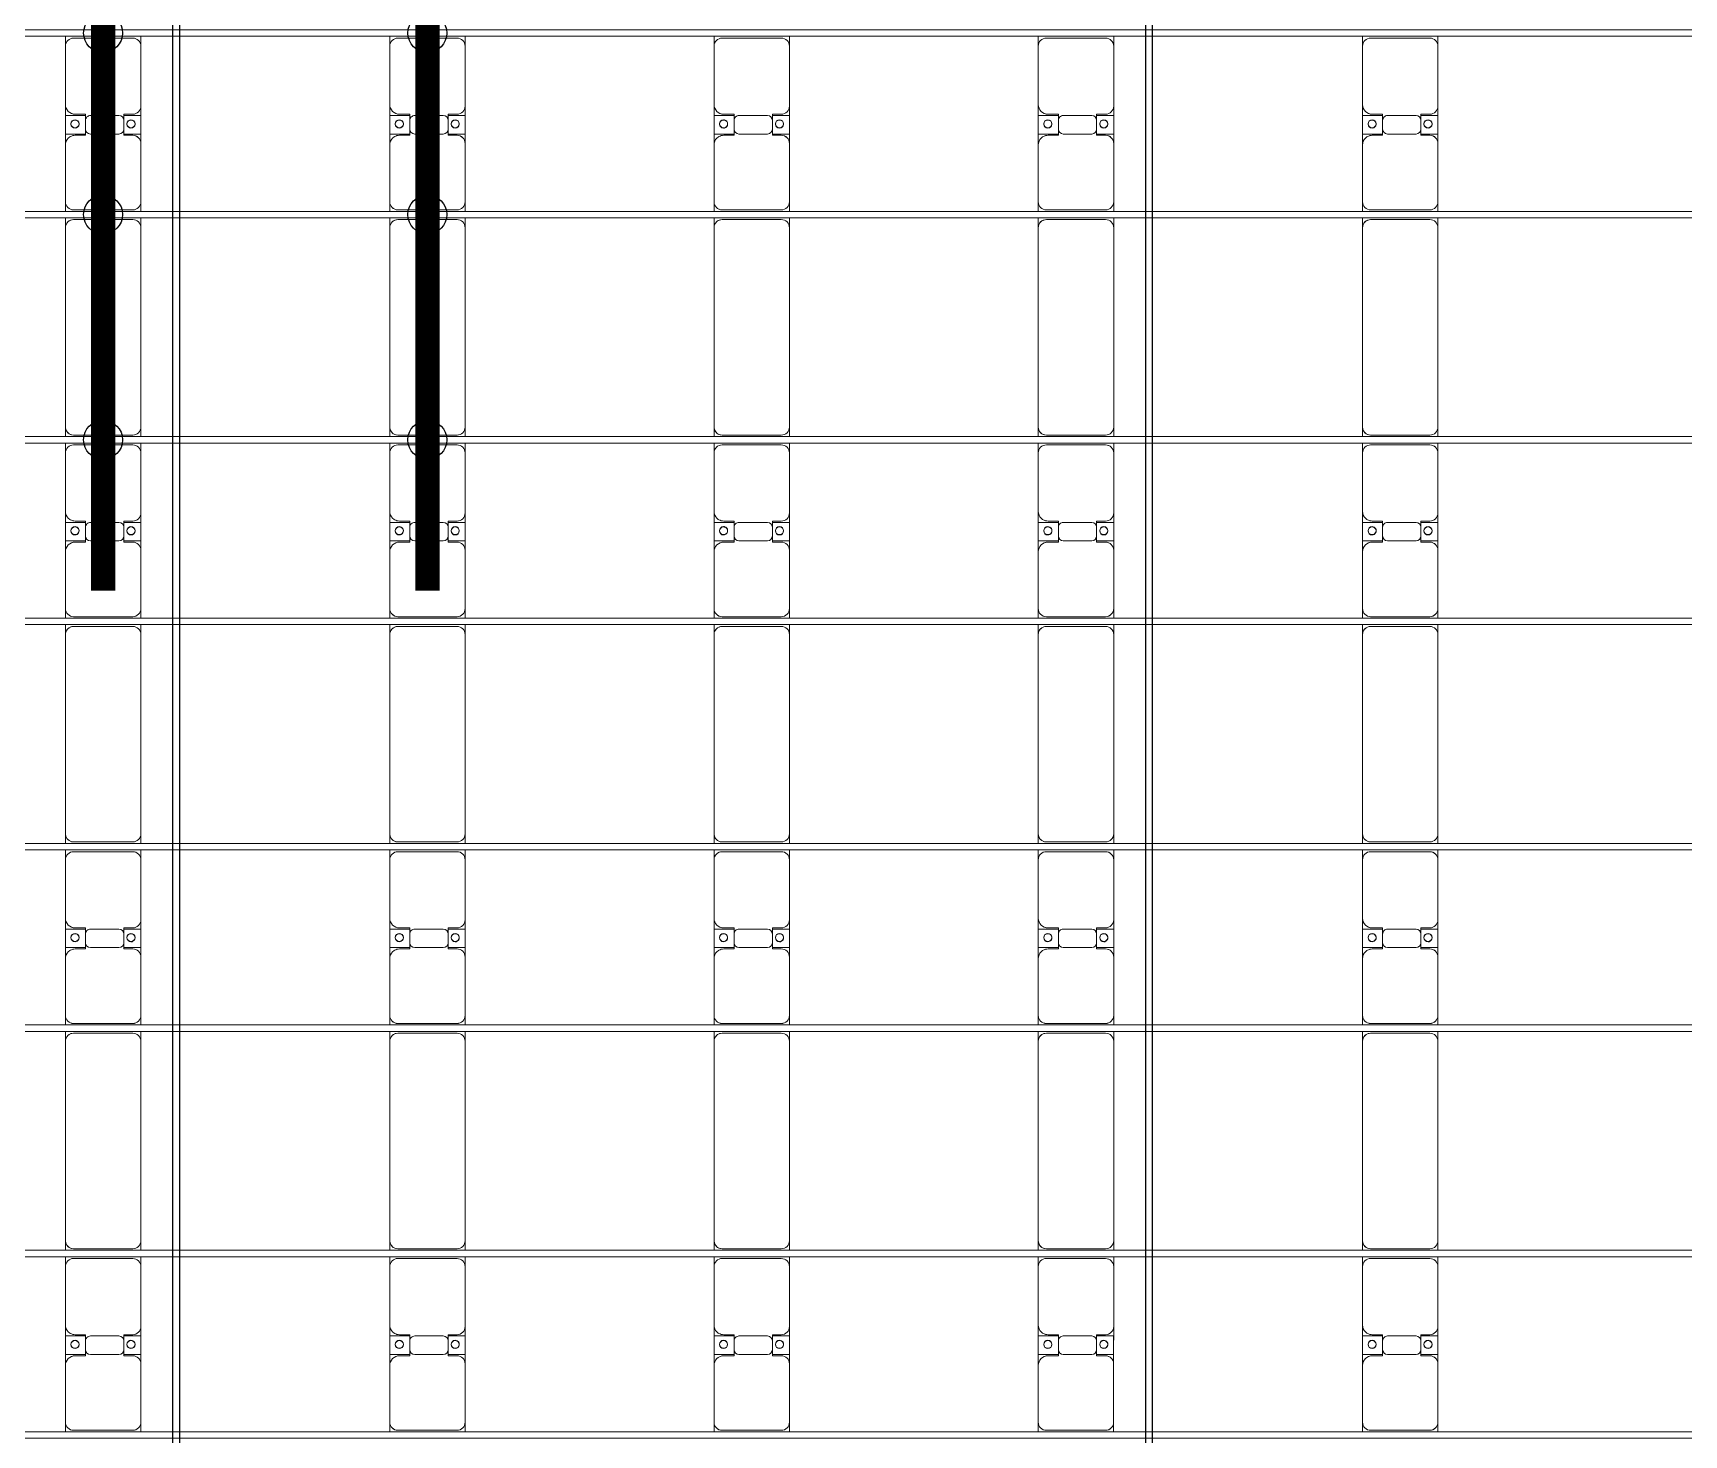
# Model space of a CAD drawing. Header units: millimetres. Extents: x -147246 to 112336, y -213734 to -86506.
# Drawn here: x -34547 to -24365, y -113275 to -104625 of the extents above; entities that cross this region are included whole.
import ezdxf

# ---------------------------------------------------------------- set-up
doc = ezdxf.new("R2010")
doc.units = ezdxf.units.MM
doc.layers.add('A-GENM', color=13, linetype='Continuous', lineweight=9)
doc.layers.add('S-BEAM', color=12, linetype='Continuous', lineweight=9)
doc.layers.add('GC-HOP 40x60 GIA CUONG', color=1, linetype='Continuous')

# ---------------------------------------------------------------- blocks, each defined once
blk = doc.blocks.new('Dầm C52 - Dầm C52-18765-BỐ TRÍ KHUNG KẾT CẤU BÈ PIN 05')
at = {"layer": 'S-BEAM', "color": 1}
for p, q in [((-74474, 20), (74474, 20)), ((74474, -20), (-74474, -20))]:
    blk.add_line(p, q, dxfattribs=at)
blk = doc.blocks.new('Dầm C52 - Dầm C52-18766-BỐ TRÍ KHUNG KẾT CẤU BÈ PIN 05')
at = {"layer": 'S-BEAM', "color": 1}
for p, q in [((-74474, 20), (74474, 20)), ((74474, -20), (-74474, -20))]:
    blk.add_line(p, q, dxfattribs=at)
blk = doc.blocks.new('Dầm C52 - Dầm C52-18767-BỐ TRÍ KHUNG KẾT CẤU BÈ PIN 05')
at = {"layer": 'S-BEAM', "color": 1}
for p, q in [((-74474, 20), (74474, 20)), ((74474, -20), (-74474, -20))]:
    blk.add_line(p, q, dxfattribs=at)
blk = doc.blocks.new('Dầm C52 - Dầm C52-18768-BỐ TRÍ KHUNG KẾT CẤU BÈ PIN 05')
at = {"layer": 'S-BEAM', "color": 1}
for p, q in [((-74474, 20), (74474, 20)), ((74474, -20), (-74474, -20))]:
    blk.add_line(p, q, dxfattribs=at)
blk = doc.blocks.new('Dai phao do pin - DẢI PHAO ĐỠ PIN-V56-BỐ TRÍ KHUNG KẾT CẤU BÈ PIN 05')
at = {"layer": 'A-GENM', "color": 7}
for p, q in [((8239, 223), (8300, 223)), ((8670, 223), (8300, 223)), ((8670, 223), (8842, 223)), ((8728, 223), (8900, 223)), ((8728, 118), (8728, 223)), ((8842, 223), (8842, 118)), ((9260, 223), (8900, 223)), ((9260, 223), (9319, 223)), ((9359, 223), (9420, 223)), ((10650, 223), (9420, 223)), ((10650, 223), (10709, 223)), ((10749, 223), (10810, 223)), ((11180, 223), (10810, 223)), ((11180, 223), (11352, 223)), ((11238, 223), (11410, 223)), ((11238, 118), (11238, 223)), ((11352, 223), (11352, 118)), ((11770, 223), (11410, 223)), ((11770, 223), (11829, 223)), ((11869, 223), (11930, 223)), ((13160, 223), (11930, 223)), ((13160, 223), (13219, 223)), ((13259, 223), (13320, 223)), ((13690, 223), (13320, 223)), ((13690, 223), (13862, 223)), ((13748, 223), (13920, 223)), ((13748, 118), (13748, 223)), ((13862, 223), (13862, 118)), ((14280, 223), (13920, 223)), ((14280, 223), (14339, 223)), ((14379, 223), (14440, 223)), ((15670, 223), (14440, 223)), ((15670, 223), (15729, 223)), ((15769, 223), (15830, 223)), ((16200, 223), (15830, 223)), ((16200, 223), (16372, 223)), ((16258, 223), (16430, 223)), ((16258, 118), (16258, 223)), ((16372, 223), (16372, 118)), ((16790, 223), (16430, 223)), ((16790, 223), (16849, 223)), ((8250, 173), (8250, -192)), ((8720, 118), (8720, 173)), ((8812, 118), (8720, 118)), ((8850, 118), (8758, 118)), ((8850, 173), (8850, 118)), ((9310, -192), (9310, 173)), ((9370, 173), (9370, -192)), ((10700, -192), (10700, 173)), ((10760, 173), (10760, -192)), ((11230, 118), (11230, 173)), ((11322, 118), (11230, 118)), ((11360, 118), (11268, 118)), ((11360, 173), (11360, 118)), ((11820, -192), (11820, 173)), ((11880, 173), (11880, -192)), ((13210, -192), (13210, 173)), ((13270, 173), (13270, -192)), ((13740, 118), (13740, 173)), ((13832, 118), (13740, 118)), ((13870, 118), (13778, 118)), ((13870, 173), (13870, 118)), ((14330, -192), (14330, 173)), ((14390, 173), (14390, -192)), ((15720, -192), (15720, 173)), ((15780, 173), (15780, -192)), ((16250, 118), (16250, 173)), ((16342, 118), (16250, 118)), ((16380, 118), (16288, 118)), ((16380, 173), (16380, 118)), ((16840, -192), (16840, 173)), ((8728, 88), (8728, -88)), ((8842, -88), (8842, 88)), ((11238, 88), (11238, -88)), ((11352, -88), (11352, 88)), ((13748, 88), (13748, -88)), ((13862, -88), (13862, 88)), ((16258, 88), (16258, -88)), ((16372, -88), (16372, 88)), ((8720, -182), (8720, -118)), ((8720, -118), (8812, -118)), ((8728, -242), (8728, -118)), ((8758, -118), (8850, -118)), ((8842, -118), (8842, -242)), ((8850, -118), (8850, -182)), ((11230, -182), (11230, -118)), ((11230, -118), (11322, -118)), ((11238, -242), (11238, -118)), ((11268, -118), (11360, -118)), ((11352, -118), (11352, -242)), ((11360, -118), (11360, -182)), ((13740, -182), (13740, -118)), ((13740, -118), (13832, -118)), ((13748, -242), (13748, -118)), ((13778, -118), (13870, -118)), ((13862, -118), (13862, -242)), ((13870, -118), (13870, -182)), ((16250, -182), (16250, -118)), ((16250, -118), (16342, -118)), ((16258, -242), (16258, -118)), ((16288, -118), (16380, -118)), ((16372, -118), (16372, -242)), ((16380, -118), (16380, -182)), ((8300, -242), (8239, -242)), ((8300, -242), (8660, -242)), ((8842, -242), (8660, -242)), ((8910, -242), (8728, -242)), ((8910, -242), (9260, -242)), ((9319, -242), (9260, -242)), ((9420, -242), (9359, -242)), ((9420, -242), (10650, -242)), ((10709, -242), (10650, -242)), ((10810, -242), (10749, -242)), ((10810, -242), (11170, -242)), ((11352, -242), (11170, -242)), ((11420, -242), (11238, -242)), ((11420, -242), (11770, -242)), ((11829, -242), (11770, -242)), ((11930, -242), (11869, -242)), ((11930, -242), (13160, -242)), ((13219, -242), (13160, -242)), ((13320, -242), (13259, -242)), ((13320, -242), (13680, -242)), ((13862, -242), (13680, -242)), ((13930, -242), (13748, -242)), ((13930, -242), (14280, -242)), ((14339, -242), (14280, -242)), ((14440, -242), (14379, -242)), ((14440, -242), (15670, -242)), ((15729, -242), (15670, -242)), ((15830, -242), (15769, -242)), ((15830, -242), (16190, -242)), ((16372, -242), (16190, -242)), ((16440, -242), (16258, -242)), ((16440, -242), (16790, -242)), ((16849, -242), (16790, -242))]:
    blk.add_line(p, q, dxfattribs=at)
for centre, radius, start, end in [((8300, 173), 50, 90, 180), ((8300, 173), 50, 135, 180), ((8670, 173), 50, 0, 90), ((8670, 173), 50, 0, 45), ((8900, 173), 50, 90, 180), ((8900, 173), 50, 135, 180), ((9260, 173), 50, 360, 90), ((9260, 173), 50, 0, 45), ((9420, 173), 50, 90, 180), ((9420, 173), 50, 90, 180), ((10650, 173), 50, 0, 90), ((10650, 173), 50, 45, 90), ((10810, 173), 50, 90, 180), ((10810, 173), 50, 135, 180), ((11180, 173), 50, 360, 90), ((11180, 173), 50, 360, 45), ((11410, 173), 50, 90, 180), ((11410, 173), 50, 135, 180), ((11770, 173), 50, 0, 90), ((11770, 173), 50, 0, 45), ((11930, 173), 50, 90, 180), ((11930, 173), 50, 90, 180), ((13160, 173), 50, 0, 90), ((13160, 173), 50, 45, 90), ((13320, 173), 50, 90, 180), ((13320, 173), 50, 135, 180), ((13690, 173), 50, 360, 90), ((13690, 173), 50, 360, 45), ((13920, 173), 50, 90, 180), ((13920, 173), 50, 135, 180), ((14280, 173), 50, 0, 90), ((14280, 173), 50, 0, 45), ((14440, 173), 50, 90, 180), ((14440, 173), 50, 90, 180), ((15670, 173), 50, 0, 90), ((15670, 173), 50, 45, 90), ((15830, 173), 50, 90, 180), ((15830, 173), 50, 135, 180), ((16200, 173), 50, 360, 90), ((16200, 173), 50, 360, 45), ((16430, 173), 50, 90, 180), ((16430, 173), 50, 135, 180), ((16790, 173), 50, 0, 90), ((16790, 173), 50, 0, 45), ((8758, 88), 30, 90, 180), ((8779, 162), 25, 0, 180), ((8779, 162), 25, 180, 360), ((8781, 162), 25, 0, 180), ((8781, 162), 25, 180, 360), ((8812, 88), 30, 0, 90), ((11268, 88), 30, 90, 180), ((11289, 162), 25, 0, 180), ((11289, 162), 25, 180, 0), ((11291, 162), 25, 0, 180), ((11291, 162), 25, 180, 0), ((11322, 88), 30, 0, 90), ((13778, 88), 30, 90, 180), ((13799, 162), 25, 0, 180), ((13799, 162), 25, 180, 0), ((13801, 162), 25, 360, 180), ((13801, 162), 25, 180, 360), ((13832, 88), 30, 0, 90), ((16288, 88), 30, 90, 180), ((16309, 162), 25, 360, 180), ((16309, 162), 25, 180, 0), ((16311, 162), 25, 0, 180), ((16311, 162), 25, 180, 0), ((16342, 88), 30, 0, 90), ((8758, -88), 30, 180, 270), ((8812, -88), 30, 270, 360), ((11268, -88), 30, 180, 270), ((11322, -88), 30, 270, 360), ((13778, -88), 30, 180, 270), ((13832, -88), 30, 270, 0), ((16288, -88), 30, 180, 270), ((16342, -88), 30, 270, 360), ((8300, -192), 50, 180, 270), ((8300, -192), 50, 180, 225), ((8660, -182), 60, 270, 0), ((8660, -182), 60, 330, 0), ((8779, -183), 25, 0, 180), ((8779, -183), 25, 180, 0), ((8781, -183), 25, 0, 180), ((8781, -183), 25, 180, 0), ((8910, -182), 60, 180, 270), ((8910, -182), 60, 180, 210), ((9260, -192), 50, 270, 360), ((9260, -192), 50, 315, 0), ((9420, -192), 50, 180, 270), ((9420, -192), 50, 180, 255), ((10650, -192), 50, 270, 0), ((10810, -192), 50, 180, 270), ((10810, -192), 50, 180, 225), ((11170, -182), 60, 270, 360), ((11170, -182), 60, 330, 360), ((11289, -183), 25, 360, 180), ((11289, -183), 25, 180, 0), ((11291, -183), 25, 360, 180), ((11291, -183), 25, 180, 360), ((11420, -182), 60, 180, 270), ((11420, -182), 60, 180, 210), ((11770, -192), 50, 270, 0), ((11770, -192), 50, 315, 0), ((11930, -192), 50, 180, 270), ((11930, -192), 50, 180, 255), ((13160, -192), 50, 270, 0), ((13320, -192), 50, 180, 270), ((13320, -192), 50, 180, 225), ((13680, -182), 60, 270, 360), ((13680, -182), 60, 330, 360), ((13799, -183), 25, 0, 180), ((13799, -183), 25, 180, 0), ((13801, -183), 25, 360, 180), ((13801, -183), 25, 180, 0), ((13930, -182), 60, 180, 270), ((13930, -182), 60, 180, 210), ((14280, -192), 50, 270, 360), ((14280, -192), 50, 315, 360), ((14440, -192), 50, 180, 270), ((14440, -192), 50, 180, 255), ((15670, -192), 50, 270, 0), ((15830, -192), 50, 180, 270), ((15830, -192), 50, 180, 225), ((16190, -182), 60, 270, 0), ((16190, -182), 60, 330, 0), ((16309, -183), 25, 0, 180), ((16309, -183), 25, 180, 0), ((16311, -183), 25, 0, 180), ((16311, -183), 25, 180, 0), ((16440, -182), 60, 180, 270), ((16440, -182), 60, 180, 210), ((16790, -192), 50, 270, 0), ((16790, -192), 50, 315, 0), ((10650, -192), 50, 270, 345), ((13160, -192), 50, 270, 345), ((15670, -192), 50, 270, 345)]:
    blk.add_arc(centre, radius, start, end, dxfattribs=at)
blk = doc.blocks.new('Dai phao do pin - DẢI PHAO ĐỠ PIN-V57-BỐ TRÍ KHUNG KẾT CẤU BÈ PIN 05')
at = {"layer": 'A-GENM', "color": 7}
for p, q in [((8239, 223), (8300, 223)), ((8670, 223), (8300, 223)), ((8670, 223), (8842, 223)), ((8728, 223), (8900, 223)), ((8728, 118), (8728, 223)), ((8842, 223), (8842, 118)), ((9260, 223), (8900, 223)), ((9260, 223), (9319, 223)), ((9359, 223), (9420, 223)), ((10650, 223), (9420, 223)), ((10650, 223), (10709, 223)), ((10749, 223), (10810, 223)), ((11180, 223), (10810, 223)), ((11180, 223), (11352, 223)), ((11238, 223), (11410, 223)), ((11238, 118), (11238, 223)), ((11352, 223), (11352, 118)), ((11770, 223), (11410, 223)), ((11770, 223), (11829, 223)), ((11869, 223), (11930, 223)), ((13160, 223), (11930, 223)), ((13160, 223), (13219, 223)), ((13259, 223), (13320, 223)), ((13690, 223), (13320, 223)), ((13690, 223), (13862, 223)), ((13748, 223), (13920, 223)), ((13748, 118), (13748, 223)), ((13862, 223), (13862, 118)), ((14280, 223), (13920, 223)), ((14280, 223), (14339, 223)), ((14379, 223), (14440, 223)), ((15670, 223), (14440, 223)), ((15670, 223), (15729, 223)), ((15769, 223), (15830, 223)), ((16200, 223), (15830, 223)), ((16200, 223), (16372, 223)), ((16258, 223), (16430, 223)), ((16258, 118), (16258, 223)), ((16372, 223), (16372, 118)), ((16790, 223), (16430, 223)), ((16790, 223), (16849, 223)), ((8250, 173), (8250, -192)), ((8720, 118), (8720, 173)), ((8812, 118), (8720, 118)), ((8850, 118), (8758, 118)), ((8850, 173), (8850, 118)), ((9310, -192), (9310, 173)), ((9370, 173), (9370, -192)), ((10700, -192), (10700, 173)), ((10760, 173), (10760, -192)), ((11230, 118), (11230, 173)), ((11322, 118), (11230, 118)), ((11360, 118), (11268, 118)), ((11360, 173), (11360, 118)), ((11820, -192), (11820, 173)), ((11880, 173), (11880, -192)), ((13210, -192), (13210, 173)), ((13270, 173), (13270, -192)), ((13740, 118), (13740, 173)), ((13832, 118), (13740, 118)), ((13870, 118), (13778, 118)), ((13870, 173), (13870, 118)), ((14330, -192), (14330, 173)), ((14390, 173), (14390, -192)), ((15720, -192), (15720, 173)), ((15780, 173), (15780, -192)), ((16250, 118), (16250, 173)), ((16342, 118), (16250, 118)), ((16380, 118), (16288, 118)), ((16380, 173), (16380, 118)), ((16840, -192), (16840, 173)), ((8728, 88), (8728, -88)), ((8842, -88), (8842, 88)), ((11238, 88), (11238, -88)), ((11352, -88), (11352, 88)), ((13748, 88), (13748, -88)), ((13862, -88), (13862, 88)), ((16258, 88), (16258, -88)), ((16372, -88), (16372, 88)), ((8720, -182), (8720, -118)), ((8720, -118), (8812, -118)), ((8728, -242), (8728, -118)), ((8758, -118), (8850, -118)), ((8842, -118), (8842, -242)), ((8850, -118), (8850, -182)), ((11230, -182), (11230, -118)), ((11230, -118), (11322, -118)), ((11238, -242), (11238, -118)), ((11268, -118), (11360, -118)), ((11352, -118), (11352, -242)), ((11360, -118), (11360, -182)), ((13740, -182), (13740, -118)), ((13740, -118), (13832, -118)), ((13748, -242), (13748, -118)), ((13778, -118), (13870, -118)), ((13862, -118), (13862, -242)), ((13870, -118), (13870, -182)), ((16250, -182), (16250, -118)), ((16250, -118), (16342, -118)), ((16258, -242), (16258, -118)), ((16288, -118), (16380, -118)), ((16372, -118), (16372, -242)), ((16380, -118), (16380, -182)), ((8300, -242), (8239, -242)), ((8300, -242), (8660, -242)), ((8842, -242), (8660, -242)), ((8910, -242), (8728, -242)), ((8910, -242), (9260, -242)), ((9319, -242), (9260, -242)), ((9420, -242), (9359, -242)), ((9420, -242), (10650, -242)), ((10709, -242), (10650, -242)), ((10810, -242), (10749, -242)), ((10810, -242), (11170, -242)), ((11352, -242), (11170, -242)), ((11420, -242), (11238, -242)), ((11420, -242), (11770, -242)), ((11829, -242), (11770, -242)), ((11930, -242), (11869, -242)), ((11930, -242), (13160, -242)), ((13219, -242), (13160, -242)), ((13320, -242), (13259, -242)), ((13320, -242), (13680, -242)), ((13862, -242), (13680, -242)), ((13930, -242), (13748, -242)), ((13930, -242), (14280, -242)), ((14339, -242), (14280, -242)), ((14440, -242), (14379, -242)), ((14440, -242), (15670, -242)), ((15729, -242), (15670, -242)), ((15830, -242), (15769, -242)), ((15830, -242), (16190, -242)), ((16372, -242), (16190, -242)), ((16440, -242), (16258, -242)), ((16440, -242), (16790, -242)), ((16849, -242), (16790, -242))]:
    blk.add_line(p, q, dxfattribs=at)
for centre, radius, start, end in [((8300, 173), 50, 90, 180), ((8300, 173), 50, 135, 180), ((8670, 173), 50, 0, 90), ((8670, 173), 50, 0, 45), ((8900, 173), 50, 90, 180), ((8900, 173), 50, 135, 180), ((9260, 173), 50, 360, 90), ((9260, 173), 50, 0, 45), ((9420, 173), 50, 90, 180), ((9420, 173), 50, 90, 180), ((10650, 173), 50, 0, 90), ((10650, 173), 50, 45, 90), ((10810, 173), 50, 90, 180), ((10810, 173), 50, 135, 180), ((11180, 173), 50, 360, 90), ((11180, 173), 50, 360, 45), ((11410, 173), 50, 90, 180), ((11410, 173), 50, 135, 180), ((11770, 173), 50, 0, 90), ((11770, 173), 50, 0, 45), ((11930, 173), 50, 90, 180), ((11930, 173), 50, 90, 180), ((13160, 173), 50, 0, 90), ((13160, 173), 50, 45, 90), ((13320, 173), 50, 90, 180), ((13320, 173), 50, 135, 180), ((13690, 173), 50, 360, 90), ((13690, 173), 50, 360, 45), ((13920, 173), 50, 90, 180), ((13920, 173), 50, 135, 180), ((14280, 173), 50, 0, 90), ((14280, 173), 50, 0, 45), ((14440, 173), 50, 90, 180), ((14440, 173), 50, 90, 180), ((15670, 173), 50, 0, 90), ((15670, 173), 50, 45, 90), ((15830, 173), 50, 90, 180), ((15830, 173), 50, 135, 180), ((16200, 173), 50, 360, 90), ((16200, 173), 50, 360, 45), ((16430, 173), 50, 90, 180), ((16430, 173), 50, 135, 180), ((16790, 173), 50, 0, 90), ((16790, 173), 50, 0, 45), ((8758, 88), 30, 90, 180), ((8779, 162), 25, 0, 180), ((8779, 162), 25, 180, 360), ((8781, 162), 25, 0, 180), ((8781, 162), 25, 180, 360), ((8812, 88), 30, 0, 90), ((11268, 88), 30, 90, 180), ((11289, 162), 25, 0, 180), ((11289, 162), 25, 180, 0), ((11291, 162), 25, 0, 180), ((11291, 162), 25, 180, 0), ((11322, 88), 30, 0, 90), ((13778, 88), 30, 90, 180), ((13799, 162), 25, 0, 180), ((13799, 162), 25, 180, 0), ((13801, 162), 25, 360, 180), ((13801, 162), 25, 180, 360), ((13832, 88), 30, 0, 90), ((16288, 88), 30, 90, 180), ((16309, 162), 25, 360, 180), ((16309, 162), 25, 180, 0), ((16311, 162), 25, 0, 180), ((16311, 162), 25, 180, 0), ((16342, 88), 30, 0, 90), ((8758, -88), 30, 180, 270), ((8812, -88), 30, 270, 360), ((11268, -88), 30, 180, 270), ((11322, -88), 30, 270, 360), ((13778, -88), 30, 180, 270), ((13832, -88), 30, 270, 0), ((16288, -88), 30, 180, 270), ((16342, -88), 30, 270, 360), ((8300, -192), 50, 180, 270), ((8300, -192), 50, 180, 225), ((8660, -182), 60, 270, 0), ((8660, -182), 60, 330, 0), ((8779, -183), 25, 0, 180), ((8779, -183), 25, 180, 0), ((8781, -183), 25, 0, 180), ((8781, -183), 25, 180, 0), ((8910, -182), 60, 180, 270), ((8910, -182), 60, 180, 210), ((9260, -192), 50, 270, 360), ((9260, -192), 50, 315, 0), ((9420, -192), 50, 180, 270), ((9420, -192), 50, 180, 255), ((10650, -192), 50, 270, 0), ((10810, -192), 50, 180, 270), ((10810, -192), 50, 180, 225), ((11170, -182), 60, 270, 360), ((11170, -182), 60, 330, 360), ((11289, -183), 25, 360, 180), ((11289, -183), 25, 180, 0), ((11291, -183), 25, 360, 180), ((11291, -183), 25, 180, 360), ((11420, -182), 60, 180, 270), ((11420, -182), 60, 180, 210), ((11770, -192), 50, 270, 0), ((11770, -192), 50, 315, 0), ((11930, -192), 50, 180, 270), ((11930, -192), 50, 180, 255), ((13160, -192), 50, 270, 0), ((13320, -192), 50, 180, 270), ((13320, -192), 50, 180, 225), ((13680, -182), 60, 270, 360), ((13680, -182), 60, 330, 360), ((13799, -183), 25, 0, 180), ((13799, -183), 25, 180, 0), ((13801, -183), 25, 360, 180), ((13801, -183), 25, 180, 0), ((13930, -182), 60, 180, 270), ((13930, -182), 60, 180, 210), ((14280, -192), 50, 270, 360), ((14280, -192), 50, 315, 360), ((14440, -192), 50, 180, 270), ((14440, -192), 50, 180, 255), ((15670, -192), 50, 270, 0), ((15830, -192), 50, 180, 270), ((15830, -192), 50, 180, 225), ((16190, -182), 60, 270, 0), ((16190, -182), 60, 330, 0), ((16309, -183), 25, 0, 180), ((16309, -183), 25, 180, 0), ((16311, -183), 25, 0, 180), ((16311, -183), 25, 180, 0), ((16440, -182), 60, 180, 270), ((16440, -182), 60, 180, 210), ((16790, -192), 50, 270, 0), ((16790, -192), 50, 315, 0), ((10650, -192), 50, 270, 345), ((13160, -192), 50, 270, 345), ((15670, -192), 50, 270, 345)]:
    blk.add_arc(centre, radius, start, end, dxfattribs=at)
blk = doc.blocks.new('Dai phao do pin - DẢI PHAO ĐỠ PIN-V58-BỐ TRÍ KHUNG KẾT CẤU BÈ PIN 05')
at = {"layer": 'A-GENM', "color": 7}
for p, q in [((8239, 223), (8300, 223)), ((8670, 223), (8300, 223)), ((8670, 223), (8842, 223)), ((8728, 223), (8900, 223)), ((8728, 118), (8728, 223)), ((8842, 223), (8842, 118)), ((9260, 223), (8900, 223)), ((9260, 223), (9319, 223)), ((9359, 223), (9420, 223)), ((10650, 223), (9420, 223)), ((10650, 223), (10709, 223)), ((10749, 223), (10810, 223)), ((11180, 223), (10810, 223)), ((11180, 223), (11352, 223)), ((11238, 223), (11410, 223)), ((11238, 118), (11238, 223)), ((11352, 223), (11352, 118)), ((11770, 223), (11410, 223)), ((11770, 223), (11829, 223)), ((11869, 223), (11930, 223)), ((13160, 223), (11930, 223)), ((13160, 223), (13219, 223)), ((13259, 223), (13320, 223)), ((13690, 223), (13320, 223)), ((13690, 223), (13862, 223)), ((13748, 223), (13920, 223)), ((13748, 118), (13748, 223)), ((13862, 223), (13862, 118)), ((14280, 223), (13920, 223)), ((14280, 223), (14339, 223)), ((14379, 223), (14440, 223)), ((15670, 223), (14440, 223)), ((15670, 223), (15729, 223)), ((15769, 223), (15830, 223)), ((16200, 223), (15830, 223)), ((16200, 223), (16372, 223)), ((16258, 223), (16430, 223)), ((16258, 118), (16258, 223)), ((16372, 223), (16372, 118)), ((16790, 223), (16430, 223)), ((16790, 223), (16849, 223)), ((8250, 173), (8250, -192)), ((8720, 118), (8720, 173)), ((8812, 118), (8720, 118)), ((8850, 118), (8758, 118)), ((8850, 173), (8850, 118)), ((9310, -192), (9310, 173)), ((9370, 173), (9370, -192)), ((10700, -192), (10700, 173)), ((10760, 173), (10760, -192)), ((11230, 118), (11230, 173)), ((11322, 118), (11230, 118)), ((11360, 118), (11268, 118)), ((11360, 173), (11360, 118)), ((11820, -192), (11820, 173)), ((11880, 173), (11880, -192)), ((13210, -192), (13210, 173)), ((13270, 173), (13270, -192)), ((13740, 118), (13740, 173)), ((13832, 118), (13740, 118)), ((13870, 118), (13778, 118)), ((13870, 173), (13870, 118)), ((14330, -192), (14330, 173)), ((14390, 173), (14390, -192)), ((15720, -192), (15720, 173)), ((15780, 173), (15780, -192)), ((16250, 118), (16250, 173)), ((16342, 118), (16250, 118)), ((16380, 118), (16288, 118)), ((16380, 173), (16380, 118)), ((16840, -192), (16840, 173)), ((8728, 88), (8728, -88)), ((8842, -88), (8842, 88)), ((11238, 88), (11238, -88)), ((11352, -88), (11352, 88)), ((13748, 88), (13748, -88)), ((13862, -88), (13862, 88)), ((16258, 88), (16258, -88)), ((16372, -88), (16372, 88)), ((8720, -182), (8720, -118)), ((8720, -118), (8812, -118)), ((8728, -242), (8728, -118)), ((8758, -118), (8850, -118)), ((8842, -118), (8842, -242)), ((8850, -118), (8850, -182)), ((11230, -182), (11230, -118)), ((11230, -118), (11322, -118)), ((11238, -242), (11238, -118)), ((11268, -118), (11360, -118)), ((11352, -118), (11352, -242)), ((11360, -118), (11360, -182)), ((13740, -182), (13740, -118)), ((13740, -118), (13832, -118)), ((13748, -242), (13748, -118)), ((13778, -118), (13870, -118)), ((13862, -118), (13862, -242)), ((13870, -118), (13870, -182)), ((16250, -182), (16250, -118)), ((16250, -118), (16342, -118)), ((16258, -242), (16258, -118)), ((16288, -118), (16380, -118)), ((16372, -118), (16372, -242)), ((16380, -118), (16380, -182)), ((8300, -242), (8239, -242)), ((8300, -242), (8660, -242)), ((8842, -242), (8660, -242)), ((8910, -242), (8728, -242)), ((8910, -242), (9260, -242)), ((9319, -242), (9260, -242)), ((9420, -242), (9359, -242)), ((9420, -242), (10650, -242)), ((10709, -242), (10650, -242)), ((10810, -242), (10749, -242)), ((10810, -242), (11170, -242)), ((11352, -242), (11170, -242)), ((11420, -242), (11238, -242)), ((11420, -242), (11770, -242)), ((11829, -242), (11770, -242)), ((11930, -242), (11869, -242)), ((11930, -242), (13160, -242)), ((13219, -242), (13160, -242)), ((13320, -242), (13259, -242)), ((13320, -242), (13680, -242)), ((13862, -242), (13680, -242)), ((13930, -242), (13748, -242)), ((13930, -242), (14280, -242)), ((14339, -242), (14280, -242)), ((14440, -242), (14379, -242)), ((14440, -242), (15670, -242)), ((15729, -242), (15670, -242)), ((15830, -242), (15769, -242)), ((15830, -242), (16190, -242)), ((16372, -242), (16190, -242)), ((16440, -242), (16258, -242)), ((16440, -242), (16790, -242)), ((16849, -242), (16790, -242))]:
    blk.add_line(p, q, dxfattribs=at)
for centre, radius, start, end in [((8300, 173), 50, 90, 180), ((8300, 173), 50, 135, 180), ((8670, 173), 50, 0, 90), ((8670, 173), 50, 0, 45), ((8900, 173), 50, 90, 180), ((8900, 173), 50, 135, 180), ((9260, 173), 50, 360, 90), ((9260, 173), 50, 0, 45), ((9420, 173), 50, 90, 180), ((9420, 173), 50, 90, 180), ((10650, 173), 50, 0, 90), ((10650, 173), 50, 45, 90), ((10810, 173), 50, 90, 180), ((10810, 173), 50, 135, 180), ((11180, 173), 50, 360, 90), ((11180, 173), 50, 360, 45), ((11410, 173), 50, 90, 180), ((11410, 173), 50, 135, 180), ((11770, 173), 50, 0, 90), ((11770, 173), 50, 0, 45), ((11930, 173), 50, 90, 180), ((11930, 173), 50, 90, 180), ((13160, 173), 50, 0, 90), ((13160, 173), 50, 45, 90), ((13320, 173), 50, 90, 180), ((13320, 173), 50, 135, 180), ((13690, 173), 50, 360, 90), ((13690, 173), 50, 360, 45), ((13920, 173), 50, 90, 180), ((13920, 173), 50, 135, 180), ((14280, 173), 50, 0, 90), ((14280, 173), 50, 0, 45), ((14440, 173), 50, 90, 180), ((14440, 173), 50, 90, 180), ((15670, 173), 50, 0, 90), ((15670, 173), 50, 45, 90), ((15830, 173), 50, 90, 180), ((15830, 173), 50, 135, 180), ((16200, 173), 50, 360, 90), ((16200, 173), 50, 360, 45), ((16430, 173), 50, 90, 180), ((16430, 173), 50, 135, 180), ((16790, 173), 50, 0, 90), ((16790, 173), 50, 0, 45), ((8758, 88), 30, 90, 180), ((8779, 162), 25, 0, 180), ((8779, 162), 25, 180, 360), ((8781, 162), 25, 0, 180), ((8781, 162), 25, 180, 360), ((8812, 88), 30, 0, 90), ((11268, 88), 30, 90, 180), ((11289, 162), 25, 0, 180), ((11289, 162), 25, 180, 0), ((11291, 162), 25, 0, 180), ((11291, 162), 25, 180, 0), ((11322, 88), 30, 0, 90), ((13778, 88), 30, 90, 180), ((13799, 162), 25, 0, 180), ((13799, 162), 25, 180, 0), ((13801, 162), 25, 360, 180), ((13801, 162), 25, 180, 360), ((13832, 88), 30, 0, 90), ((16288, 88), 30, 90, 180), ((16309, 162), 25, 360, 180), ((16309, 162), 25, 180, 0), ((16311, 162), 25, 0, 180), ((16311, 162), 25, 180, 0), ((16342, 88), 30, 0, 90), ((8758, -88), 30, 180, 270), ((8812, -88), 30, 270, 360), ((11268, -88), 30, 180, 270), ((11322, -88), 30, 270, 360), ((13778, -88), 30, 180, 270), ((13832, -88), 30, 270, 0), ((16288, -88), 30, 180, 270), ((16342, -88), 30, 270, 360), ((8300, -192), 50, 180, 270), ((8300, -192), 50, 180, 225), ((8660, -182), 60, 270, 0), ((8660, -182), 60, 330, 0), ((8779, -183), 25, 15, 165), ((8779, -183), 25, 165.0026, 180), ((8779, -183), 25, 180, 0), ((8781, -183), 25, 165.0026, 180), ((8781, -183), 25, 180, 0), ((8781, -183), 25, 15, 165), ((8779, -183), 25, 0, 14.9978), ((8781, -183), 25, 0, 14.9979), ((8910, -182), 60, 180, 270), ((8910, -182), 60, 180, 210), ((9260, -192), 50, 270, 360), ((9260, -192), 50, 315, 0), ((9420, -192), 50, 180, 270), ((9420, -192), 50, 180, 255), ((10650, -192), 50, 270, 0), ((10810, -192), 50, 180, 270), ((10810, -192), 50, 180, 225), ((11170, -182), 60, 270, 360), ((11170, -182), 60, 330, 360), ((11289, -183), 25, 15.0226, 164.9778), ((11289, -183), 25, 165, 180), ((11289, -183), 25, 180, 0), ((11291, -183), 25, 165, 180), ((11291, -183), 25, 180, 360), ((11291, -183), 25, 15.0227, 164.9778), ((11289, -183), 25, 360, 15), ((11291, -183), 25, 360, 15), ((11420, -182), 60, 180, 270), ((11420, -182), 60, 180, 210), ((11770, -192), 50, 270, 0), ((11770, -192), 50, 315, 0), ((11930, -192), 50, 180, 270), ((11930, -192), 50, 180, 255), ((13160, -192), 50, 270, 0), ((13320, -192), 50, 180, 270), ((13320, -192), 50, 180, 225), ((13680, -182), 60, 270, 360), ((13680, -182), 60, 330, 360), ((13799, -183), 25, 0, 180), ((13799, -183), 25, 180, 0), ((13801, -183), 25, 360, 180), ((13801, -183), 25, 180, 0), ((13930, -182), 60, 180, 270), ((13930, -182), 60, 180, 210), ((14280, -192), 50, 270, 360), ((14280, -192), 50, 315, 360), ((14440, -192), 50, 180, 270), ((14440, -192), 50, 180, 255), ((15670, -192), 50, 270, 0), ((15830, -192), 50, 180, 270), ((15830, -192), 50, 180, 225), ((16190, -182), 60, 270, 0), ((16190, -182), 60, 330, 0), ((16309, -183), 25, 0, 180), ((16309, -183), 25, 180, 0), ((16311, -183), 25, 0, 180), ((16311, -183), 25, 180, 0), ((16440, -182), 60, 180, 270), ((16440, -182), 60, 180, 210), ((16790, -192), 50, 270, 0), ((16790, -192), 50, 315, 0), ((10650, -192), 50, 270, 345), ((13160, -192), 50, 270, 345), ((15670, -192), 50, 270, 345)]:
    blk.add_arc(centre, radius, start, end, dxfattribs=at)
blk = doc.blocks.new('Dai phao do pin - DẢI PHAO ĐỠ PIN-V59-BỐ TRÍ KHUNG KẾT CẤU BÈ PIN 05')
at = {"layer": 'A-GENM', "color": 7}
for p, q in [((8239, 223), (8300, 223)), ((8670, 223), (8300, 223)), ((8670, 223), (8842, 223)), ((8728, 223), (8900, 223)), ((8728, 118), (8728, 223)), ((8842, 223), (8842, 118)), ((9260, 223), (8900, 223)), ((9260, 223), (9319, 223)), ((9359, 223), (9420, 223)), ((10650, 223), (9420, 223)), ((10650, 223), (10709, 223)), ((10749, 223), (10810, 223)), ((11180, 223), (10810, 223)), ((11180, 223), (11352, 223)), ((11238, 223), (11410, 223)), ((11238, 118), (11238, 223)), ((11352, 223), (11352, 118)), ((11770, 223), (11410, 223)), ((11770, 223), (11829, 223)), ((11869, 223), (11930, 223)), ((13160, 223), (11930, 223)), ((13160, 223), (13219, 223)), ((13259, 223), (13320, 223)), ((13690, 223), (13320, 223)), ((13690, 223), (13862, 223)), ((13748, 223), (13920, 223)), ((13748, 118), (13748, 223)), ((13862, 223), (13862, 118)), ((14280, 223), (13920, 223)), ((14280, 223), (14339, 223)), ((14379, 223), (14440, 223)), ((15670, 223), (14440, 223)), ((15670, 223), (15729, 223)), ((15769, 223), (15830, 223)), ((16200, 223), (15830, 223)), ((16200, 223), (16372, 223)), ((16258, 223), (16430, 223)), ((16258, 118), (16258, 223)), ((16372, 223), (16372, 118)), ((16790, 223), (16430, 223)), ((16790, 223), (16849, 223)), ((8250, 173), (8250, -192)), ((8720, 118), (8720, 173)), ((8812, 118), (8720, 118)), ((8850, 118), (8758, 118)), ((8850, 173), (8850, 118)), ((9310, -192), (9310, 173)), ((9370, 173), (9370, -192)), ((10700, -192), (10700, 173)), ((10760, 173), (10760, -192)), ((11230, 118), (11230, 173)), ((11322, 118), (11230, 118)), ((11360, 118), (11268, 118)), ((11360, 173), (11360, 118)), ((11820, -192), (11820, 173)), ((11880, 173), (11880, -192)), ((13210, -192), (13210, 173)), ((13270, 173), (13270, -192)), ((13740, 118), (13740, 173)), ((13832, 118), (13740, 118)), ((13870, 118), (13778, 118)), ((13870, 173), (13870, 118)), ((14330, -192), (14330, 173)), ((14390, 173), (14390, -192)), ((15720, -192), (15720, 173)), ((15780, 173), (15780, -192)), ((16250, 118), (16250, 173)), ((16342, 118), (16250, 118)), ((16380, 118), (16288, 118)), ((16380, 173), (16380, 118)), ((16840, -192), (16840, 173)), ((8728, 88), (8728, -88)), ((8842, -88), (8842, 88)), ((11238, 88), (11238, -88)), ((11352, -88), (11352, 88)), ((13748, 88), (13748, -88)), ((13862, -88), (13862, 88)), ((16258, 88), (16258, -88)), ((16372, -88), (16372, 88)), ((8720, -182), (8720, -118)), ((8720, -118), (8812, -118)), ((8728, -242), (8728, -118)), ((8758, -118), (8850, -118)), ((8842, -118), (8842, -242)), ((8850, -118), (8850, -182)), ((11230, -182), (11230, -118)), ((11230, -118), (11322, -118)), ((11238, -242), (11238, -118)), ((11268, -118), (11360, -118)), ((11352, -118), (11352, -242)), ((11360, -118), (11360, -182)), ((13740, -182), (13740, -118)), ((13740, -118), (13832, -118)), ((13748, -242), (13748, -118)), ((13778, -118), (13870, -118)), ((13862, -118), (13862, -242)), ((13870, -118), (13870, -182)), ((16250, -182), (16250, -118)), ((16250, -118), (16342, -118)), ((16258, -242), (16258, -118)), ((16288, -118), (16380, -118)), ((16372, -118), (16372, -242)), ((16380, -118), (16380, -182)), ((8300, -242), (8239, -242)), ((8300, -242), (8660, -242)), ((8842, -242), (8660, -242)), ((8910, -242), (8728, -242)), ((8910, -242), (9260, -242)), ((9319, -242), (9260, -242)), ((9420, -242), (9359, -242)), ((9420, -242), (10650, -242)), ((10709, -242), (10650, -242)), ((10810, -242), (10749, -242)), ((10810, -242), (11170, -242)), ((11352, -242), (11170, -242)), ((11420, -242), (11238, -242)), ((11420, -242), (11770, -242)), ((11829, -242), (11770, -242)), ((11930, -242), (11869, -242)), ((11930, -242), (13160, -242)), ((13219, -242), (13160, -242)), ((13320, -242), (13259, -242)), ((13320, -242), (13680, -242)), ((13862, -242), (13680, -242)), ((13930, -242), (13748, -242)), ((13930, -242), (14280, -242)), ((14339, -242), (14280, -242)), ((14440, -242), (14379, -242)), ((14440, -242), (15670, -242)), ((15729, -242), (15670, -242)), ((15830, -242), (15769, -242)), ((15830, -242), (16190, -242)), ((16372, -242), (16190, -242)), ((16440, -242), (16258, -242)), ((16440, -242), (16790, -242)), ((16849, -242), (16790, -242))]:
    blk.add_line(p, q, dxfattribs=at)
for centre, radius, start, end in [((8300, 173), 50, 90, 180), ((8300, 173), 50, 135, 180), ((8670, 173), 50, 0, 90), ((8670, 173), 50, 0, 45), ((8900, 173), 50, 90, 180), ((8900, 173), 50, 135, 180), ((9260, 173), 50, 360, 90), ((9260, 173), 50, 0, 45), ((9420, 173), 50, 90, 180), ((9420, 173), 50, 90, 180), ((10650, 173), 50, 0, 90), ((10650, 173), 50, 45, 90), ((10810, 173), 50, 90, 180), ((10810, 173), 50, 135, 180), ((11180, 173), 50, 360, 90), ((11180, 173), 50, 360, 45), ((11410, 173), 50, 90, 180), ((11410, 173), 50, 135, 180), ((11770, 173), 50, 0, 90), ((11770, 173), 50, 0, 45), ((11930, 173), 50, 90, 180), ((11930, 173), 50, 90, 180), ((13160, 173), 50, 0, 90), ((13160, 173), 50, 45, 90), ((13320, 173), 50, 90, 180), ((13320, 173), 50, 135, 180), ((13690, 173), 50, 360, 90), ((13690, 173), 50, 360, 45), ((13920, 173), 50, 90, 180), ((13920, 173), 50, 135, 180), ((14280, 173), 50, 0, 90), ((14280, 173), 50, 0, 45), ((14440, 173), 50, 90, 180), ((14440, 173), 50, 90, 180), ((15670, 173), 50, 0, 90), ((15670, 173), 50, 45, 90), ((15830, 173), 50, 90, 180), ((15830, 173), 50, 135, 180), ((16200, 173), 50, 360, 90), ((16200, 173), 50, 360, 45), ((16430, 173), 50, 90, 180), ((16430, 173), 50, 135, 180), ((16790, 173), 50, 0, 90), ((16790, 173), 50, 0, 45), ((8758, 88), 30, 90, 180), ((8779, 162), 25, 0, 180), ((8779, 162), 25, 180, 360), ((8781, 162), 25, 0, 180), ((8781, 162), 25, 180, 360), ((8812, 88), 30, 0, 90), ((11268, 88), 30, 90, 180), ((11289, 162), 25, 0, 180), ((11289, 162), 25, 180, 0), ((11291, 162), 25, 0, 180), ((11291, 162), 25, 180, 0), ((11322, 88), 30, 0, 90), ((13778, 88), 30, 90, 180), ((13799, 162), 25, 0, 180), ((13799, 162), 25, 180, 0), ((13801, 162), 25, 360, 180), ((13801, 162), 25, 180, 360), ((13832, 88), 30, 0, 90), ((16288, 88), 30, 90, 180), ((16309, 162), 25, 360, 180), ((16309, 162), 25, 180, 0), ((16311, 162), 25, 0, 180), ((16311, 162), 25, 180, 0), ((16342, 88), 30, 0, 90), ((8758, -88), 30, 180, 270), ((8812, -88), 30, 270, 360), ((11268, -88), 30, 180, 270), ((11322, -88), 30, 270, 360), ((13778, -88), 30, 180, 270), ((13832, -88), 30, 270, 0), ((16288, -88), 30, 180, 270), ((16342, -88), 30, 270, 360), ((8300, -192), 50, 180, 270), ((8300, -192), 50, 180, 225), ((8660, -182), 60, 270, 0), ((8660, -182), 60, 330, 0), ((8779, -183), 25, 0, 180), ((8779, -183), 25, 180, 0), ((8781, -183), 25, 0, 180), ((8781, -183), 25, 180, 0), ((8910, -182), 60, 180, 270), ((8910, -182), 60, 180, 210), ((9260, -192), 50, 270, 360), ((9260, -192), 50, 315, 0), ((9420, -192), 50, 180, 270), ((9420, -192), 50, 180, 255), ((10650, -192), 50, 270, 0), ((10810, -192), 50, 180, 270), ((10810, -192), 50, 180, 225), ((11170, -182), 60, 270, 360), ((11170, -182), 60, 330, 360), ((11289, -183), 25, 360, 180), ((11289, -183), 25, 180, 0), ((11291, -183), 25, 360, 180), ((11291, -183), 25, 180, 360), ((11420, -182), 60, 180, 270), ((11420, -182), 60, 180, 210), ((11770, -192), 50, 270, 0), ((11770, -192), 50, 315, 0), ((11930, -192), 50, 180, 270), ((11930, -192), 50, 180, 255), ((13160, -192), 50, 270, 0), ((13320, -192), 50, 180, 270), ((13320, -192), 50, 180, 225), ((13680, -182), 60, 270, 360), ((13680, -182), 60, 330, 360), ((13799, -183), 25, 0, 180), ((13799, -183), 25, 180, 0), ((13801, -183), 25, 360, 180), ((13801, -183), 25, 180, 0), ((13930, -182), 60, 180, 270), ((13930, -182), 60, 180, 210), ((14280, -192), 50, 270, 360), ((14280, -192), 50, 315, 360), ((14440, -192), 50, 180, 270), ((14440, -192), 50, 180, 255), ((15670, -192), 50, 270, 0), ((15830, -192), 50, 180, 270), ((15830, -192), 50, 180, 225), ((16190, -182), 60, 270, 0), ((16190, -182), 60, 330, 0), ((16309, -183), 25, 0, 180), ((16309, -183), 25, 180, 0), ((16311, -183), 25, 0, 180), ((16311, -183), 25, 180, 0), ((16440, -182), 60, 180, 270), ((16440, -182), 60, 180, 210), ((16790, -192), 50, 270, 0), ((16790, -192), 50, 315, 0), ((10650, -192), 50, 270, 345), ((13160, -192), 50, 270, 345), ((15670, -192), 50, 270, 345)]:
    blk.add_arc(centre, radius, start, end, dxfattribs=at)
blk = doc.blocks.new('Dai phao do pin - DẢI PHAO ĐỠ PIN-V60-BỐ TRÍ KHUNG KẾT CẤU BÈ PIN 05')
at = {"layer": 'A-GENM', "color": 7}
for p, q in [((8239, 223), (8300, 223)), ((8670, 223), (8300, 223)), ((8670, 223), (8842, 223)), ((8728, 223), (8900, 223)), ((8728, 118), (8728, 223)), ((8842, 223), (8842, 118)), ((9260, 223), (8900, 223)), ((9260, 223), (9319, 223)), ((9359, 223), (9420, 223)), ((10650, 223), (9420, 223)), ((10650, 223), (10709, 223)), ((10749, 223), (10810, 223)), ((11180, 223), (10810, 223)), ((11180, 223), (11352, 223)), ((11238, 223), (11410, 223)), ((11238, 118), (11238, 223)), ((11352, 223), (11352, 118)), ((11770, 223), (11410, 223)), ((11770, 223), (11829, 223)), ((11869, 223), (11930, 223)), ((13160, 223), (11930, 223)), ((13160, 223), (13219, 223)), ((13259, 223), (13320, 223)), ((13690, 223), (13320, 223)), ((13690, 223), (13862, 223)), ((13748, 223), (13920, 223)), ((13748, 118), (13748, 223)), ((13862, 223), (13862, 118)), ((14280, 223), (13920, 223)), ((14280, 223), (14339, 223)), ((14379, 223), (14440, 223)), ((15670, 223), (14440, 223)), ((15670, 223), (15729, 223)), ((15769, 223), (15830, 223)), ((16200, 223), (15830, 223)), ((16200, 223), (16372, 223)), ((16258, 223), (16430, 223)), ((16258, 118), (16258, 223)), ((16372, 223), (16372, 118)), ((16790, 223), (16430, 223)), ((16790, 223), (16849, 223)), ((8250, 173), (8250, -192)), ((8720, 118), (8720, 173)), ((8812, 118), (8720, 118)), ((8850, 118), (8758, 118)), ((8850, 173), (8850, 118)), ((9310, -192), (9310, 173)), ((9370, 173), (9370, -192)), ((10700, -192), (10700, 173)), ((10760, 173), (10760, -192)), ((11230, 118), (11230, 173)), ((11322, 118), (11230, 118)), ((11360, 118), (11268, 118)), ((11360, 173), (11360, 118)), ((11820, -192), (11820, 173)), ((11880, 173), (11880, -192)), ((13210, -192), (13210, 173)), ((13270, 173), (13270, -192)), ((13740, 118), (13740, 173)), ((13832, 118), (13740, 118)), ((13870, 118), (13778, 118)), ((13870, 173), (13870, 118)), ((14330, -192), (14330, 173)), ((14390, 173), (14390, -192)), ((15720, -192), (15720, 173)), ((15780, 173), (15780, -192)), ((16250, 118), (16250, 173)), ((16342, 118), (16250, 118)), ((16380, 118), (16288, 118)), ((16380, 173), (16380, 118)), ((16840, -192), (16840, 173)), ((8728, 88), (8728, -88)), ((8842, -88), (8842, 88)), ((11238, 88), (11238, -88)), ((11352, -88), (11352, 88)), ((13748, 88), (13748, -88)), ((13862, -88), (13862, 88)), ((16258, 88), (16258, -88)), ((16372, -88), (16372, 88)), ((8720, -182), (8720, -118)), ((8720, -118), (8812, -118)), ((8728, -242), (8728, -118)), ((8758, -118), (8850, -118)), ((8842, -118), (8842, -242)), ((8850, -118), (8850, -182)), ((11230, -182), (11230, -118)), ((11230, -118), (11322, -118)), ((11238, -242), (11238, -118)), ((11268, -118), (11360, -118)), ((11352, -118), (11352, -242)), ((11360, -118), (11360, -182)), ((13740, -182), (13740, -118)), ((13740, -118), (13832, -118)), ((13748, -242), (13748, -118)), ((13778, -118), (13870, -118)), ((13862, -118), (13862, -242)), ((13870, -118), (13870, -182)), ((16250, -182), (16250, -118)), ((16250, -118), (16342, -118)), ((16258, -242), (16258, -118)), ((16288, -118), (16380, -118)), ((16372, -118), (16372, -242)), ((16380, -118), (16380, -182)), ((8300, -242), (8239, -242)), ((8300, -242), (8660, -242)), ((8842, -242), (8660, -242)), ((8910, -242), (8728, -242)), ((8910, -242), (9260, -242)), ((9319, -242), (9260, -242)), ((9420, -242), (9359, -242)), ((9420, -242), (10650, -242)), ((10709, -242), (10650, -242)), ((10810, -242), (10749, -242)), ((10810, -242), (11170, -242)), ((11352, -242), (11170, -242)), ((11420, -242), (11238, -242)), ((11420, -242), (11770, -242)), ((11829, -242), (11770, -242)), ((11930, -242), (11869, -242)), ((11930, -242), (13160, -242)), ((13219, -242), (13160, -242)), ((13320, -242), (13259, -242)), ((13320, -242), (13680, -242)), ((13862, -242), (13680, -242)), ((13930, -242), (13748, -242)), ((13930, -242), (14280, -242)), ((14339, -242), (14280, -242)), ((14440, -242), (14379, -242)), ((14440, -242), (15670, -242)), ((15729, -242), (15670, -242)), ((15830, -242), (15769, -242)), ((15830, -242), (16190, -242)), ((16372, -242), (16190, -242)), ((16440, -242), (16258, -242)), ((16440, -242), (16790, -242)), ((16849, -242), (16790, -242))]:
    blk.add_line(p, q, dxfattribs=at)
for centre, radius, start, end in [((8300, 173), 50, 90, 180), ((8300, 173), 50, 135, 180), ((8670, 173), 50, 0, 90), ((8670, 173), 50, 0, 45), ((8900, 173), 50, 90, 180), ((8900, 173), 50, 135, 180), ((9260, 173), 50, 360, 90), ((9260, 173), 50, 0, 45), ((9420, 173), 50, 90, 180), ((9420, 173), 50, 90, 180), ((10650, 173), 50, 0, 90), ((10650, 173), 50, 45, 90), ((10810, 173), 50, 90, 180), ((10810, 173), 50, 135, 180), ((11180, 173), 50, 360, 90), ((11180, 173), 50, 360, 45), ((11410, 173), 50, 90, 180), ((11410, 173), 50, 135, 180), ((11770, 173), 50, 0, 90), ((11770, 173), 50, 0, 45), ((11930, 173), 50, 90, 180), ((11930, 173), 50, 90, 180), ((13160, 173), 50, 0, 90), ((13160, 173), 50, 45, 90), ((13320, 173), 50, 90, 180), ((13320, 173), 50, 135, 180), ((13690, 173), 50, 360, 90), ((13690, 173), 50, 360, 45), ((13920, 173), 50, 90, 180), ((13920, 173), 50, 135, 180), ((14280, 173), 50, 0, 90), ((14280, 173), 50, 0, 45), ((14440, 173), 50, 90, 180), ((14440, 173), 50, 90, 180), ((15670, 173), 50, 0, 90), ((15670, 173), 50, 45, 90), ((15830, 173), 50, 90, 180), ((15830, 173), 50, 135, 180), ((16200, 173), 50, 360, 90), ((16200, 173), 50, 360, 45), ((16430, 173), 50, 90, 180), ((16430, 173), 50, 135, 180), ((16790, 173), 50, 0, 90), ((16790, 173), 50, 0, 45), ((8758, 88), 30, 90, 180), ((8779, 162), 25, 0, 180), ((8779, 162), 25, 180, 360), ((8781, 162), 25, 0, 180), ((8781, 162), 25, 180, 360), ((8812, 88), 30, 0, 90), ((11268, 88), 30, 90, 180), ((11289, 162), 25, 0, 180), ((11289, 162), 25, 180, 0), ((11291, 162), 25, 0, 180), ((11291, 162), 25, 180, 0), ((11322, 88), 30, 0, 90), ((13778, 88), 30, 90, 180), ((13799, 162), 25, 0, 180), ((13799, 162), 25, 180, 0), ((13801, 162), 25, 360, 180), ((13801, 162), 25, 180, 360), ((13832, 88), 30, 0, 90), ((16288, 88), 30, 90, 180), ((16309, 162), 25, 360, 180), ((16309, 162), 25, 180, 0), ((16311, 162), 25, 0, 180), ((16311, 162), 25, 180, 0), ((16342, 88), 30, 0, 90), ((8758, -88), 30, 180, 270), ((8812, -88), 30, 270, 360), ((11268, -88), 30, 180, 270), ((11322, -88), 30, 270, 360), ((13778, -88), 30, 180, 270), ((13832, -88), 30, 270, 0), ((16288, -88), 30, 180, 270), ((16342, -88), 30, 270, 360), ((8300, -192), 50, 180, 270), ((8300, -192), 50, 180, 225), ((8660, -182), 60, 270, 0), ((8660, -182), 60, 330, 0), ((8779, -183), 25, 0, 180), ((8779, -183), 25, 180, 0), ((8781, -183), 25, 0, 180), ((8781, -183), 25, 180, 0), ((8910, -182), 60, 180, 270), ((8910, -182), 60, 180, 210), ((9260, -192), 50, 270, 360), ((9260, -192), 50, 315, 0), ((9420, -192), 50, 180, 270), ((9420, -192), 50, 180, 255), ((10650, -192), 50, 270, 0), ((10810, -192), 50, 180, 270), ((10810, -192), 50, 180, 225), ((11170, -182), 60, 270, 360), ((11170, -182), 60, 330, 360), ((11289, -183), 25, 360, 180), ((11289, -183), 25, 180, 0), ((11291, -183), 25, 360, 180), ((11291, -183), 25, 180, 360), ((11420, -182), 60, 180, 270), ((11420, -182), 60, 180, 210), ((11770, -192), 50, 270, 0), ((11770, -192), 50, 315, 0), ((11930, -192), 50, 180, 270), ((11930, -192), 50, 180, 255), ((13160, -192), 50, 270, 0), ((13320, -192), 50, 180, 270), ((13320, -192), 50, 180, 225), ((13680, -182), 60, 270, 360), ((13680, -182), 60, 330, 360), ((13799, -183), 25, 0, 180), ((13799, -183), 25, 180, 0), ((13801, -183), 25, 360, 180), ((13801, -183), 25, 180, 0), ((13930, -182), 60, 180, 270), ((13930, -182), 60, 180, 210), ((14280, -192), 50, 270, 360), ((14280, -192), 50, 315, 360), ((14440, -192), 50, 180, 270), ((14440, -192), 50, 180, 255), ((15670, -192), 50, 270, 0), ((15830, -192), 50, 180, 270), ((15830, -192), 50, 180, 225), ((16190, -182), 60, 270, 0), ((16190, -182), 60, 330, 0), ((16309, -183), 25, 0, 180), ((16309, -183), 25, 180, 0), ((16311, -183), 25, 0, 180), ((16311, -183), 25, 180, 0), ((16440, -182), 60, 180, 270), ((16440, -182), 60, 180, 210), ((16790, -192), 50, 270, 0), ((16790, -192), 50, 315, 0), ((10650, -192), 50, 270, 345), ((13160, -192), 50, 270, 345), ((15670, -192), 50, 270, 345)]:
    blk.add_arc(centre, radius, start, end, dxfattribs=at)
blk = doc.blocks.new('Dầm C52 - Hộp 40x60-25900-BỐ TRÍ KHUNG KẾT CẤU BÈ PIN 05')
at = {"layer": 'S-BEAM', "color": 3, "lineweight": 25}
for p, q in [((-55977, 20), (55977, 20)), ((55977, -20), (-55977, -20))]:
    blk.add_line(p, q, dxfattribs=at)
blk = doc.blocks.new('Dầm C52 - Hộp 40x60-25901-BỐ TRÍ KHUNG KẾT CẤU BÈ PIN 05')
at = {"layer": 'S-BEAM', "color": 3, "lineweight": 25}
for p, q in [((-55977, 20), (55977, 20)), ((55977, -20), (-55977, -20))]:
    blk.add_line(p, q, dxfattribs=at)
blk = doc.blocks.new('HOBANMONG_BEPIN 5_rvt-1-BỐ TRÍ KHUNG KẾT CẤU BÈ PIN 05')
at = {"layer": 'A-GENM', "color": 3, "lineweight": 25, "rotation": 269.9997710125194}
for name, p in [('Dai phao do pin - DẢI PHAO ĐỠ PIN-V56-BỐ TRÍ KHUNG KẾT CẤU BÈ PIN 05', (-34105, -96406)), ('Dai phao do pin - DẢI PHAO ĐỠ PIN-V57-BỐ TRÍ KHUNG KẾT CẤU BÈ PIN 05', (-32105, -96406)), ('Dai phao do pin - DẢI PHAO ĐỠ PIN-V58-BỐ TRÍ KHUNG KẾT CẤU BÈ PIN 05', (-30105, -96406)), ('Dai phao do pin - DẢI PHAO ĐỠ PIN-V59-BỐ TRÍ KHUNG KẾT CẤU BÈ PIN 05', (-28105, -96406)), ('Dai phao do pin - DẢI PHAO ĐỠ PIN-V60-BỐ TRÍ KHUNG KẾT CẤU BÈ PIN 05', (-26105, -96406))]:
    blk.add_blockref(name, p, dxfattribs=at)
at = {"layer": 'S-BEAM', "color": 3, "lineweight": 25}
for name, p, rotation in [('Dầm C52 - Hộp 40x60-25900-BỐ TRÍ KHUNG KẾT CẤU BÈ PIN 05', (-33664, -148542), 269.9997710125197), ('Dầm C52 - Hộp 40x60-25901-BỐ TRÍ KHUNG KẾT CẤU BÈ PIN 05', (-27664, -148542), 269.9997710125197), ('Dầm C52 - Dầm C52-18765-BỐ TRÍ KHUNG KẾT CẤU BÈ PIN 05', (-66080, -104625), 179.9997710135151), ('Dầm C52 - Dầm C52-18765-BỐ TRÍ KHUNG KẾT CẤU BÈ PIN 05', (-66080, -105745), 179.9997710135151), ('Dầm C52 - Dầm C52-18766-BỐ TRÍ KHUNG KẾT CẤU BÈ PIN 05', (-66080, -107135), 179.9997710135151), ('Dầm C52 - Dầm C52-18766-BỐ TRÍ KHUNG KẾT CẤU BÈ PIN 05', (-66080, -108255), 179.9997710135151), ('Dầm C52 - Dầm C52-18767-BỐ TRÍ KHUNG KẾT CẤU BÈ PIN 05', (-66080, -109645), 179.9997710135151), ('Dầm C52 - Dầm C52-18767-BỐ TRÍ KHUNG KẾT CẤU BÈ PIN 05', (-66080, -110765), 179.9997710135151), ('Dầm C52 - Dầm C52-18768-BỐ TRÍ KHUNG KẾT CẤU BÈ PIN 05', (-66080, -112155), 179.9997710135151), ('Dầm C52 - Dầm C52-18768-BỐ TRÍ KHUNG KẾT CẤU BÈ PIN 05', (-66080, -113275), 179.9997710135151)]:
    blk.add_blockref(name, p, dxfattribs=dict(at, rotation=rotation))

msp = doc.modelspace()

# ---------------------------------------------------------------- linework, layer by layer
at = {"layer": 'GC-HOP 40x60 GIA CUONG', "const_width": 150}
for points in [[(-34115, -108066), (-34115, -93066)], [(-32115, -108066), (-32115, -93066)]]:
    msp.add_lwpolyline(points, dxfattribs=at)
at = {"layer": 'GC-HOP 40x60 GIA CUONG'}
for centre in [(-34115, -104625), (-32115, -104625), (-34115, -105745), (-32115, -105745), (-34115, -107135), (-32115, -107135)]:
    msp.add_circle(centre, 120, dxfattribs=at)

# ---------------------------------------------------------------- block references
at = {"lineweight": 5}
msp.add_blockref('HOBANMONG_BEPIN 5_rvt-1-BỐ TRÍ KHUNG KẾT CẤU BÈ PIN 05', (0, 0), dxfattribs=at)

doc.saveas('drawing.dxf')
